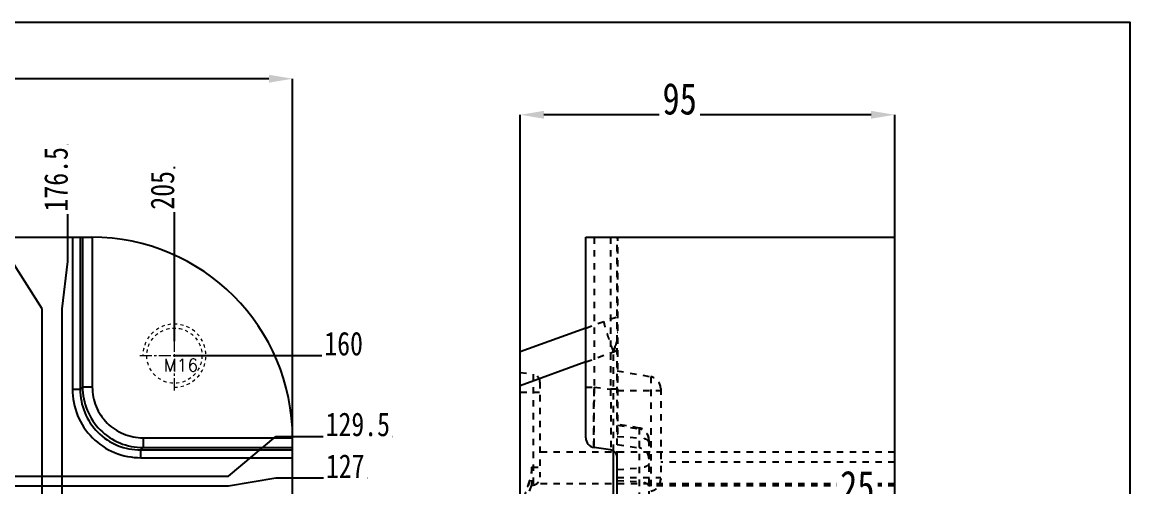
# Model space of a CAD drawing. Header units: millimetres. Extents: x 4797 to 6967, y -10922 to -3169.
# Drawn here: x 5720.4 to 6001.4, y -5731.2 to -5613.5 of the extents above; entities that cross this region are included whole.
import ezdxf

# ---------------------------------------------------------------- set-up
doc = ezdxf.new("R2010")
doc.units = ezdxf.units.MM
doc.header["$LTSCALE"] = 16.335
doc.header["$PDMODE"] = 3
doc.header["$PDSIZE"] = 0.3125
doc.linetypes.add('CENTER', pattern=[0.6, 0.375, -0.075, 0.075, -0.075])
doc.linetypes.add('HIDDEN', pattern=[0.2, 0.1, -0.1])
doc.layers.get('0').update_dxf_attribs({"linetype": 'CONTINUOUS'})
doc.layers.get('Defpoints').update_dxf_attribs({"linetype": 'CONTINUOUS'})
doc.layers.add('DEFAULT_2', color=8, linetype='HIDDEN')
doc.layers.add('screw', color=33, linetype='CONTINUOUS', lineweight=13)
doc.styles.get("Standard").update_dxf_attribs({"font": 'txt', "width": 0.8})
doc.styles.add('TXT', font='txt.shx', dxfattribs={"bigfont": 'gbcbig.shx'})
doc.dimstyles.new('ISO-25', dxfattribs={"dimtxt": 8, "dimasz": 6, "dimexe": 0, "dimexo": 0, "dimgap": 0, "dimtad": 1, "dimdsep": 46, "dimtxsty": 'Standard', "dimcen": 0, "dimclrd": 4, "dimclre": 4, "dimclrt": 6, "dimazin": 0, "dimtfac": 1, "dimtofl": 0, "dimtmove": 0, "dimatfit": 3, "dimfxl": 0, "dimarcsym": 0})

# ---------------------------------------------------------------- blocks, each defined once
blk = doc.blocks.new('*D195')
at = {"color": 4, "lineweight": -2, "transparency": 16777216}
for p, q in [((5846.73, -5698.08), (5846.73, -5636.96)), ((5935.73, -5636.96), (5852.73, -5636.96)), ((5941.73, -5667.99), (5941.73, -5636.96))]:
    blk.add_line(p, q, dxfattribs=at)
at = {"color": 4, "transparency": 16777216}
for points in [[(5852.73, -5635.96), (5852.73, -5637.96), (5846.73, -5636.96)], [(5935.73, -5635.96), (5935.73, -5637.96), (5941.73, -5636.96)]]:
    blk.add_solid(points, dxfattribs=at)
at = {"layer": 'Defpoints', "color": 0, "transparency": 16777216}
for p in [(5846.73, -5636.96), (5941.73, -5667.99), (5846.73, -5698.08)]:
    blk.add_point(p, dxfattribs=at)
at = {"color": 6, "transparency": 16777216, "insert": (5887.18, -5632.96), "char_height": 8, "attachment_point": 5, "bg_fill": 3, "box_fill_scale": 1.1, "bg_fill_color": 256, "bg_fill_true_color": 13158600, "bg_fill_transparency": 0}
blk.add_mtext('95', dxfattribs=at)
blk = doc.blocks.new('*D196')
at = {"color": 4, "lineweight": -2, "transparency": 16777216}
for p, q in [((5916.73, -5750.99), (5916.73, -5735.22)), ((5922.73, -5735.22), (5935.73, -5735.22)), ((5941.73, -5747.99), (5941.73, -5735.22))]:
    blk.add_line(p, q, dxfattribs=at)
at = {"color": 4, "transparency": 16777216}
for points in [[(5922.73, -5734.22), (5922.73, -5736.22), (5916.73, -5735.22)], [(5935.73, -5734.22), (5935.73, -5736.22), (5941.73, -5735.22)]]:
    blk.add_solid(points, dxfattribs=at)
at = {"layer": 'Defpoints', "color": 0, "transparency": 16777216}
for p in [(5941.73, -5735.22), (5941.73, -5747.99), (5916.73, -5750.99)]:
    blk.add_point(p, dxfattribs=at)
at = {"color": 6, "transparency": 16777216, "insert": (5932.23, -5731.22), "char_height": 8, "attachment_point": 5, "bg_fill": 3, "box_fill_scale": 1.1, "bg_fill_color": 256, "bg_fill_true_color": 13158600, "bg_fill_transparency": 0}
blk.add_mtext('25', dxfattribs=at)
blk = doc.blocks.new('screw_m16_g')
at = {"layer": 'screw', "color": 1, "linetype": 'CENTER', "ltscale": 0.497582}
for p, q in [((0, -8.8), (0, 8.8)), ((-8.8, 0), (8.8, 0))]:
    blk.add_line(p, q, dxfattribs=at)
at = {"layer": 'screw', "color": 33, "linetype": 'HIDDEN', "ltscale": 0.497582}
blk.add_circle((0, 0), 7, dxfattribs=at)
at = {"layer": 'screw', "color": 92, "linetype": 'HIDDEN', "ltscale": 0.497582}
blk.add_arc((0, 0), 8, 270, 180, dxfattribs=at)
at = {"layer": 'screw', "color": 6, "style": 'TXT'}
blk.add_text('M16', height=3.2, dxfattribs=at).set_placement((-2.72, -4))
blk = doc.blocks.new('*D199')
at = {"color": 4, "lineweight": -2, "transparency": 16777216}
for p, q in [((5318.98, -5723.85), (5318.98, -5627.83)), ((5782.98, -5627.83), (5324.98, -5627.83)), ((5788.98, -5723.85), (5788.98, -5627.83))]:
    blk.add_line(p, q, dxfattribs=at)
at = {"color": 4, "transparency": 16777216}
for points in [[(5324.98, -5626.83), (5324.98, -5628.83), (5318.98, -5627.83)], [(5782.98, -5626.83), (5782.98, -5628.83), (5788.98, -5627.83)]]:
    blk.add_solid(points, dxfattribs=at)
at = {"layer": 'Defpoints', "color": 0, "transparency": 16777216}
for p in [(5318.98, -5627.83), (5318.98, -5723.85), (5788.98, -5723.85)]:
    blk.add_point(p, dxfattribs=at)
at = {"color": 6, "transparency": 16777216, "insert": (5504.14, -5623.83), "char_height": 8, "attachment_point": 5, "bg_fill": 3, "box_fill_scale": 1.1, "bg_fill_color": 256, "bg_fill_true_color": 13158600, "bg_fill_transparency": 0}
blk.add_mtext('470', dxfattribs=at)
blk = doc.blocks.new('*D201')
at = {"color": 4, "lineweight": -2, "transparency": 16777216}
blk.add_line((5758.98, -5697.99), (5807.12, -5697.99), dxfattribs=at)
at = {"layer": 'Defpoints', "color": 0, "transparency": 16777216}
for p in [(5758.98, -5697.99), (5553.98, -5857.99)]:
    blk.add_point(p, dxfattribs=at)
at = {"color": 6, "transparency": 16777216, "insert": (5801.92, -5694.99), "char_height": 6, "attachment_point": 5, "bg_fill": 3, "box_fill_scale": 1.1, "bg_fill_color": 256, "bg_fill_true_color": 13158600, "bg_fill_transparency": 0}
blk.add_mtext('160', dxfattribs=at)
at = {"layer": 'Defpoints', "color": 0, "transparency": 16777216}
blk.add_point((5796.72, -5697.99), dxfattribs=at)
blk = doc.blocks.new('*D202')
at = {"color": 4, "lineweight": -2, "transparency": 16777216}
blk.add_line((5758.98, -5694.36), (5758.98, -5650.11), dxfattribs=at)
at = {"layer": 'Defpoints', "color": 0, "transparency": 16777216}
for p in [(5758.98, -5694.36), (5553.98, -5857.99)]:
    blk.add_point(p, dxfattribs=at)
at = {"color": 6, "transparency": 16777216, "insert": (5755.98, -5656.11), "char_height": 6, "attachment_point": 5, "rotation": 90, "bg_fill": 3, "box_fill_scale": 1.1, "bg_fill_color": 256, "bg_fill_true_color": 13158600, "bg_fill_transparency": 0}
blk.add_mtext('205', dxfattribs=at)
at = {"layer": 'Defpoints', "color": 0, "transparency": 16777216}
blk.add_point((5758.98, -5662.11), dxfattribs=at)
blk = doc.blocks.new('*D182')
at = {"color": 4, "lineweight": -2, "transparency": 16777216}
for p, q in [((5772.72, -5730.99), (5784.72, -5728.99)), ((5784.72, -5728.99), (5807.92, -5728.99)), ((5578.38, -5730.99), (5772.72, -5730.99))]:
    blk.add_line(p, q, dxfattribs=at)
at = {"layer": 'Defpoints', "color": 0, "transparency": 16777216}
for p in [(5578.38, -5730.99), (5553.98, -5857.99)]:
    blk.add_point(p, dxfattribs=at)
at = {"color": 6, "transparency": 16777216, "insert": (5802.32, -5725.99), "char_height": 6, "attachment_point": 5, "bg_fill": 3, "box_fill_scale": 1.1, "bg_fill_color": 256, "bg_fill_true_color": 13158600, "bg_fill_transparency": 0}
blk.add_mtext('127', dxfattribs=at)
at = {"layer": 'Defpoints', "color": 0, "transparency": 16777216}
blk.add_point((5796.72, -5728.99), dxfattribs=at)
blk = doc.blocks.new('*D183')
at = {"color": 4, "lineweight": -2, "transparency": 16777216}
for p, q in [((5772.72, -5728.49), (5784.72, -5718.44)), ((5784.72, -5718.44), (5814.32, -5718.44)), ((5656.47, -5728.49), (5772.72, -5728.49))]:
    blk.add_line(p, q, dxfattribs=at)
at = {"layer": 'Defpoints', "color": 0, "transparency": 16777216}
for p in [(5656.47, -5728.49), (5553.98, -5857.99)]:
    blk.add_point(p, dxfattribs=at)
at = {"color": 6, "transparency": 16777216, "insert": (5805.52, -5715.44), "char_height": 6, "attachment_point": 5, "bg_fill": 3, "box_fill_scale": 1.1, "bg_fill_color": 256, "bg_fill_true_color": 13158600, "bg_fill_transparency": 0}
blk.add_mtext('129.5', dxfattribs=at)
at = {"layer": 'Defpoints', "color": 0, "transparency": 16777216}
blk.add_point((5796.72, -5718.44), dxfattribs=at)
blk = doc.blocks.new('*D189')
at = {"color": 4, "lineweight": -2, "transparency": 16777216}
for p, q in [((5717.86, -5674.11), (5717.86, -5646.11)), ((5725.48, -5686.11), (5717.86, -5674.11)), ((5725.48, -5762.59), (5725.48, -5686.11))]:
    blk.add_line(p, q, dxfattribs=at)
at = {"layer": 'Defpoints', "color": 0, "transparency": 16777216}
for p in [(5725.48, -5762.59), (5553.98, -5857.99)]:
    blk.add_point(p, dxfattribs=at)
at = {"color": 6, "transparency": 16777216, "insert": (5714.86, -5654.11), "char_height": 6, "attachment_point": 5, "rotation": 90, "bg_fill": 3, "box_fill_scale": 1.1, "bg_fill_color": 256, "bg_fill_true_color": 13158600, "bg_fill_transparency": 0}
blk.add_mtext('171.5', dxfattribs=at)
at = {"layer": 'Defpoints', "color": 0, "transparency": 16777216}
blk.add_point((5717.86, -5662.11), dxfattribs=at)
blk = doc.blocks.new('*D190')
at = {"color": 4, "lineweight": -2, "transparency": 16777216}
for p, q in [((5731.98, -5674.11), (5731.98, -5644.51)), ((5730.48, -5686.11), (5731.98, -5674.11)), ((5730.48, -5843.59), (5730.48, -5686.11))]:
    blk.add_line(p, q, dxfattribs=at)
at = {"layer": 'Defpoints', "color": 0, "transparency": 16777216}
for p in [(5730.48, -5843.59), (5553.98, -5857.99)]:
    blk.add_point(p, dxfattribs=at)
at = {"color": 6, "transparency": 16777216, "insert": (5728.98, -5653.31), "char_height": 6, "attachment_point": 5, "rotation": 90, "bg_fill": 3, "box_fill_scale": 1.1, "bg_fill_color": 256, "bg_fill_true_color": 13158600, "bg_fill_transparency": 0}
blk.add_mtext('176.5', dxfattribs=at)
at = {"layer": 'Defpoints', "color": 0, "transparency": 16777216}
blk.add_point((5731.98, -5662.11), dxfattribs=at)

msp = doc.modelspace()

# ---------------------------------------------------------------- linework, layer by layer
at = {"color": 7, "linetype": 'Continuous'}
for p, q in [((5369.984, -5667.99), (5737.984, -5667.99)), ((5733.121, -5667.99), (5733.121, -5706.523)), ((5735.102, -5667.99), (5735.102, -5706.523)), ((5735.682, -5667.99), (5735.682, -5705.943)), ((5738.157, -5667.99), (5738.157, -5705.943)), ((5863.355, -5718.817), (5863.355, -5667.99)), ((5863.361, -5667.99), (5941.735, -5667.99)), ((5941.734, -6047.99), (5941.735, -5667.99)), ((5863.355, -5691.008), (5846.735, -5697.057)), ((5846.735, -5737.254), (5846.735, -5697.057)), ((5863.355, -5699.578), (5846.735, -5705.627)), ((5733.121, -5706.523), (5735.102, -5706.523)), ((5735.682, -5705.943), (5735.102, -5706.523)), ((5738.157, -5705.943), (5735.682, -5705.943)), ((5751.031, -5721.292), (5750.451, -5721.872)), ((5751.031, -5718.817), (5751.031, -5721.292)), ((5751.031, -5718.817), (5788.984, -5718.817)), ((5751.031, -5721.292), (5788.984, -5721.292)), ((5788.984, -5996.99), (5788.984, -5718.99)), ((5869.633, -5721.872), (5865.507, -5721.292)), ((5750.451, -5723.853), (5750.451, -5721.872)), ((5750.451, -5721.872), (5788.984, -5721.872)), ((5750.451, -5723.853), (5788.984, -5723.853)), ((5870.403, -5739.742), (5870.403, -5722.17)), ((5871.355, -5948.821), (5871.355, -5723.853))]:
    msp.add_line(p, q, dxfattribs=at)
for centre, radius, start, end in [((5737.984, -5718.99), 51, 0, 90), ((5865.855, -5718.817), 2.5, 179.99989, 261.99989), ((5869.355, -5723.853), 2, 359.98691, 81.99989)]:
    msp.add_arc(centre, radius, start, end, dxfattribs=at)
for points, knots in [([(5733.121, -5706.523), (5733.121, -5708.779), (5734.007, -5713.341), (5737.855, -5719.119), (5743.633, -5722.967), (5748.195, -5723.853), (5750.451, -5723.853)], [0, 0, 0, 0, 0.2500254, 0.4999994, 0.7499737, 1, 1, 1, 1]), ([(5735.102, -5706.523), (5735.097, -5708.523), (5735.871, -5712.57), (5739.278, -5717.697), (5744.405, -5721.103), (5748.451, -5721.877), (5750.451, -5721.872)], [0, 0, 0, 0, 0.2500493, 0.5000435, 0.7499845, 1, 1, 1, 1]), ([(5735.682, -5705.943), (5735.688, -5707.939), (5736.486, -5711.973), (5739.897, -5717.077), (5745.002, -5720.488), (5749.035, -5721.286), (5751.031, -5721.292)], [0, 0, 0, 0, 0.2500356, 0.5000418, 0.7499939, 1, 1, 1, 1]), ([(5738.157, -5705.943), (5738.158, -5707.619), (5738.816, -5711.009), (5741.675, -5715.3), (5745.966, -5718.158), (5749.355, -5718.816), (5751.031, -5718.817)], [0, 0, 0, 0, 0.250058, 0.5000421, 0.7499717, 1, 1, 1, 1])]:
    msp.add_open_spline(points, degree=3, knots=knots, dxfattribs=at)
at = {"layer": 'DEFAULT_2', "color": 8, "linetype": 'HIDDEN'}
for p, q in [((5737.984, -5667.99), (5737.984, -5667.99)), ((5865.507, -5667.99), (5865.507, -5705.943)), ((5869.633, -5667.99), (5869.633, -5706.523)), ((5871.355, -5723.853), (5871.355, -5667.99)), ((5871.475, -5717.876), (5871.475, -5667.99)), ((5871.475, -5680.269), (5871.355, -5680.269)), ((5871.475, -5685.269), (5871.355, -5685.269)), ((5871.475, -5687.131), (5871.355, -5687.131)), ((5863.355, -5691.008), (5871.355, -5688.096)), ((5871.475, -5690.269), (5871.355, -5690.269)), ((5871.475, -5692.131), (5871.355, -5692.131)), ((5863.355, -5699.578), (5871.355, -5696.666)), ((5870.403, -5722.17), (5870.403, -5697.013)), ((5871.475, -5697.131), (5871.355, -5697.131)), ((5846.735, -5702.248), (5850.013, -5702.709)), ((5850.013, -5702.709), (5850.013, -5730.787)), ((5871.355, -5701.834), (5879.876, -5703.336)), ((5879.876, -5703.336), (5879.876, -5732.331)), ((5846.735, -5707.248), (5851.735, -5707.248)), ((5851.735, -5704.689), (5851.735, -5728.806)), ((5863.355, -5705.943), (5865.507, -5705.943)), ((5865.507, -5705.943), (5869.633, -5706.523)), ((5871.355, -5706.523), (5869.633, -5706.523)), ((5871.355, -5706.834), (5882.355, -5706.834)), ((5882.355, -5706.291), (5882.355, -5729.377)), ((5876.876, -5716.337), (5871.475, -5715.385)), ((5871.475, -5715.621), (5876.876, -5716.528)), ((5871.355, -5715.94), (5871.475, -5715.964)), ((5871.355, -5717.853), (5871.475, -5717.876)), ((5871.355, -5718.456), (5876.876, -5718.827)), ((5876.876, -5716.337), (5876.876, -5740.105)), ((5788.984, -5718.99), (5788.984, -5718.99)), ((5871.355, -5720.492), (5876.876, -5721.358)), ((5879.355, -5719.294), (5879.355, -5737.134)), ((5941.735, -5722.49), (5851.735, -5722.49)), ((5849.615, -5726.248), (5849.615, -5730.843)), ((5849.615, -5726.248), (5851.735, -5726.248)), ((5871.355, -5726.849), (5876.876, -5726.478)), ((5941.735, -5724.99), (5882.355, -5724.99)), ((5871.355, -5728.834), (5882.355, -5728.834)), ((5871.355, -5729.593), (5876.876, -5729.965)), ((5849.615, -5730.843), (5847.435, -5735.748)), ((5849.615, -5730.843), (5850.013, -5730.787)), ((5941.735, -5730.49), (5850.816, -5730.49)), ((5941.735, -5730.99), (5879.355, -5730.99))]:
    msp.add_line(p, q, dxfattribs=at)
for centre, radius, start, end in [((5946.118, -5719.333), 78.936, 163.43582, 163.57521), ((5849.735, -5704.689), 2, 359.99989, 81.99989), ((5879.355, -5706.291), 3, 359.99989, 79.99989), ((5863.845, -5723.22), 20.027, 67.6063, 67.97713), ((5876.355, -5719.291), 3, 359.99989, 79.99989), ((5849.735, -5728.806), 2, 277.99989, 359.99989), ((5879.355, -5729.377), 3, 279.99989, 359.99989), ((5816.78, -5720.487), 33.585, 341.34344, 343.09855)]:
    msp.add_arc(centre, radius, start, end, dxfattribs=at)
for points, knots in [([(5870.403, -5697.013), (5870.224, -5696.519), (5869.876, -5695.548), (5869.387, -5694.135), (5868.95, -5692.83), (5868.584, -5691.683), (5868.333, -5690.845), (5868.179, -5690.284), (5868.097, -5689.956), (5868.039, -5689.697), (5868.008, -5689.499), (5867.998, -5689.387), (5868.01, -5689.314), (5868.028, -5689.307)], [0, 0, 0, 0, 0.1950127, 0.3823995, 0.5545475, 0.7052404, 0.8289432, 0.8791425, 0.9209824, 0.9540771, 0.9781501, 0.9932039, 1, 1, 1, 1]), ([(5870.403, -5697.013), (5870.224, -5696.519), (5869.876, -5695.548), (5869.387, -5694.135), (5868.95, -5692.83), (5868.584, -5691.683), (5868.333, -5690.845), (5868.179, -5690.284), (5868.097, -5689.956), (5868.039, -5689.697), (5868.008, -5689.499), (5867.998, -5689.387), (5868.01, -5689.314), (5868.028, -5689.307)], [0, 0, 0, 0, 0.1950127, 0.3823995, 0.5545475, 0.7052404, 0.8289432, 0.8791426, 0.9209824, 0.9540771, 0.9781501, 0.9932039, 1, 1, 1, 1]), ([(5870.403, -5697.013), (5870.488, -5696.723), (5870.664, -5696.149), (5870.875, -5695.432), (5871.048, -5694.868), (5871.166, -5694.462), (5871.267, -5694.146), (5871.321, -5693.939), (5871.35, -5693.863), (5871.355, -5693.838)], [0, 0, 0, 0, 0.2729572, 0.5436039, 0.6766015, 0.8064637, 0.926701, 0.9767273, 1, 1, 1, 1]), ([(5871.355, -5693.838), (5871.347, -5693.877), (5871.308, -5693.987), (5871.227, -5694.271), (5871.043, -5694.88), (5870.883, -5695.415), (5870.774, -5695.778)], [0, 0, 0, 0, 0.0589039, 0.1731902, 0.4375908, 1, 1, 1, 1]), ([(5865.507, -5705.943), (5865.485, -5706.941), (5865.446, -5708.898), (5865.403, -5711.74), (5865.375, -5714.36), (5865.366, -5716.357), (5865.369, -5717.768), (5865.375, -5718.662), (5865.386, -5719.433), (5865.401, -5720.074), (5865.42, -5720.579), (5865.44, -5720.914), (5865.459, -5721.109), (5865.473, -5721.205), (5865.485, -5721.258), (5865.498, -5721.291), (5865.507, -5721.292)], [0, 0, 0, 0, 0.1948862, 0.382358, 0.55512, 0.7065611, 0.7723916, 0.8307479, 0.8810903, 0.9229527, 0.9559656, 0.9798548, 0.9883192, 0.9944603, 0.9983004, 1, 1, 1, 1]), ([(5865.507, -5721.292), (5865.498, -5721.291), (5865.485, -5721.258), (5865.473, -5721.205), (5865.459, -5721.109), (5865.44, -5720.914), (5865.42, -5720.579), (5865.401, -5720.074), (5865.386, -5719.432), (5865.375, -5718.661), (5865.369, -5717.767), (5865.366, -5716.356), (5865.375, -5714.359), (5865.403, -5711.74), (5865.446, -5708.898), (5865.485, -5706.941), (5865.507, -5705.943)], [0, 0, 0, 0, 0.0016993, 0.0055385, 0.0116788, 0.0201436, 0.0440397, 0.0770664, 0.1189453, 0.1693153, 0.2276884, 0.2935332, 0.444966, 0.6176853, 0.8051096, 1, 1, 1, 1]), ([(5869.633, -5706.523), (5869.651, -5707.523), (5869.682, -5709.487), (5869.717, -5712.338), (5869.739, -5714.967), (5869.746, -5716.97), (5869.744, -5718.384), (5869.738, -5719.278), (5869.73, -5720.046), (5869.718, -5720.683), (5869.703, -5721.182), (5869.687, -5721.512), (5869.672, -5721.7), (5869.66, -5721.795), (5869.652, -5721.84), (5869.64, -5721.873), (5869.633, -5721.872)], [0, 0, 0, 0, 0.1954114, 0.3835825, 0.5570535, 0.7089834, 0.7749141, 0.8332493, 0.8834437, 0.9250339, 0.9576616, 0.9810714, 0.989265, 0.9951168, 0.9986454, 1, 1, 1, 1]), ([(5879.355, -5719.342), (5879.355, -5719.011), (5879.23, -5718.338), (5878.694, -5717.461), (5877.88, -5716.813), (5877.216, -5716.585), (5876.876, -5716.528)], [0, 0, 0, 0, 0.2450051, 0.4927356, 0.7445844, 1, 1, 1, 1]), ([(5879.355, -5719.954), (5879.355, -5719.616), (5878.686, -5719.176), (5877.823, -5718.937), (5877.205, -5718.849), (5876.876, -5718.827)], [0, 0, 0, 0, 0.3576106, 0.6523537, 1, 1, 1, 1]), ([(5879.355, -5723.987), (5879.355, -5723.677), (5879.227, -5723.041), (5878.686, -5722.221), (5877.871, -5721.621), (5877.215, -5721.411), (5876.876, -5721.358)], [0, 0, 0, 0, 0.237875, 0.4824694, 0.7370148, 1, 1, 1, 1]), ([(5849.615, -5726.248), (5849.615, -5727.655), (5848.952, -5730.449), (5847.951, -5733.073), (5847.435, -5734.386)], [0, 0, 0, 0, 0.4993403, 1, 1, 1, 1]), ([(5879.355, -5725.351), (5879.355, -5725.689), (5878.685, -5726.129), (5877.823, -5726.368), (5877.205, -5726.456), (5876.876, -5726.478)], [0, 0, 0, 0, 0.3576106, 0.6523537, 1, 1, 1, 1]), ([(5879.355, -5731.092), (5879.355, -5730.753), (5878.685, -5730.313), (5877.823, -5730.074), (5877.205, -5729.987), (5876.876, -5729.965)], [0, 0, 0, 0, 0.3576106, 0.6523537, 1, 1, 1, 1])]:
    msp.add_open_spline(points, degree=3, knots=knots, dxfattribs=at)
msp.add_open_spline([(5870.774, -5695.778), (5870.669, -5696.129), (5870.562, -5696.478), (5870.458, -5696.829)], degree=3, dxfattribs=at)

# ---------------------------------------------------------------- block references
at = {"layer": 'screw'}
msp.add_blockref('screw_m16_g', (5758.984, -5697.99), dxfattribs=at)

# ---------------------------------------------------------------- next in the draw order: dimensions: what is measured, and where the dimension line sits
for base, p1, p2, picture, middle in [((5846.735, -5636.961), (5941.735, -5667.99), (5846.735, -5698.08), '*D195', (5887.179, -5636.961)), ((5941.735, -5735.216), (5916.735, -5750.99), (5941.735, -5747.992), '*D196', (5932.229, -5735.216))]:
    dim = msp.add_linear_dim(base=base, p1=p1, p2=p2, dimstyle='ISO-25', override={"dimfxl": 1.25})
    dim.commit()
    dim.dimension.update_dxf_attribs({"geometry": picture, "text_midpoint": middle, "dimtype": 160})

# ---------------------------------------------------------------- next in the draw order: linework, layer by layer
msp.add_lwpolyline([(6001.378, -6133.841), (5246.546, -6133.841), (5246.546, -5613.499), (6001.378, -5613.499)], close=True)

# ---------------------------------------------------------------- next in the draw order: dimensions: what is measured, and where the dimension line sits
dim = msp.add_linear_dim(base=(5318.984, -5627.83), p1=(5788.984, -5723.853), p2=(5318.984, -5723.853), dimstyle='ISO-25', override={"dimfxl": 1.25})
dim.commit()
dim.dimension.update_dxf_attribs({"geometry": '*D199', "text_midpoint": (5504.137, -5627.83), "dimtype": 160})

# ---------------------------------------------------------------- next in the draw order: dimensions: what is measured, and where the dimension line sits
dim = msp.add_ordinate_dim(feature_location=(5758.984, -5697.99), offset=(37.738, 0), dtype=0, origin=(5553.984, -5857.99), dimstyle='ISO-25', override={"dimtxt": 6, "dimfxl": 1.25})
dim.commit()
dim.dimension.update_dxf_attribs({"geometry": '*D201', "text_midpoint": (5801.922, -5694.99)})

# ---------------------------------------------------------------- next in the draw order: dimensions: what is measured, and where the dimension line sits
dim = msp.add_ordinate_dim(feature_location=(5758.984, -5694.358), offset=(0, 32.243), dtype=1, origin=(5553.984, -5857.99), dimstyle='ISO-25', override={"dimtxt": 6, "dimfxl": 1.25})
dim.commit()
dim.dimension.update_dxf_attribs({"geometry": '*D202', "text_midpoint": (5755.984, -5656.115)})

# ---------------------------------------------------------------- next in the draw order: dimensions: what is measured, and where the dimension line sits
dim = msp.add_ordinate_dim(feature_location=(5578.384, -5730.99), offset=(218.338, 2), dtype=0, origin=(5553.984, -5857.99), dimstyle='ISO-25', override={"dimtxt": 6, "dimfxl": 1.25})
dim.commit()
dim.dimension.update_dxf_attribs({"geometry": '*D182', "text_midpoint": (5802.322, -5725.99)})

# ---------------------------------------------------------------- next in the draw order: dimensions: what is measured, and where the dimension line sits
dim = msp.add_ordinate_dim(feature_location=(5656.474, -5728.49), offset=(140.248, 10.049), dtype=0, origin=(5553.984, -5857.99), dimstyle='ISO-25', override={"dimtxt": 6, "dimfxl": 1.25})
dim.commit()
dim.dimension.update_dxf_attribs({"geometry": '*D183', "text_midpoint": (5805.522, -5715.441)})

# ---------------------------------------------------------------- next in the draw order: dimensions: what is measured, and where the dimension line sits
dim = msp.add_ordinate_dim(feature_location=(5725.484, -5762.59), offset=(-7.624, 100.475), dtype=1, origin=(5553.984, -5857.99), dimstyle='ISO-25', override={"dimtxt": 6, "dimfxl": 1.25})
dim.commit()
dim.dimension.update_dxf_attribs({"geometry": '*D189', "text_midpoint": (5714.86, -5654.115)})

# ---------------------------------------------------------------- next in the draw order: dimensions: what is measured, and where the dimension line sits
dim = msp.add_ordinate_dim(feature_location=(5730.484, -5843.59), offset=(1.5, 181.475), dtype=1, origin=(5553.984, -5857.99), dimstyle='ISO-25', override={"dimtxt": 6, "dimfxl": 1.25})
dim.commit()
dim.dimension.update_dxf_attribs({"geometry": '*D190', "text_midpoint": (5728.984, -5653.315)})

doc.saveas('drawing.dxf')
